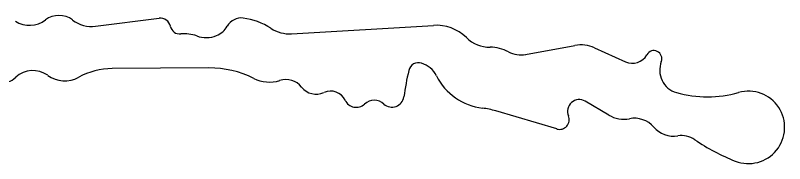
# Model space of a CAD drawing. Header units: inches. Extents: x 0 to 2296, y -183 to 46.
# Drawn here: x 1185 to 2296, y -180 to 33 of the extents above; entities that cross this region are included whole.
import ezdxf

# ---------------------------------------------------------------- set-up
doc = ezdxf.new("R2010")
doc.units = ezdxf.units.IN
doc.header["$MEASUREMENT"] = 0

msp = doc.modelspace()

# ---------------------------------------------------------------- linework, layer by layer
at = {"color": 7, "linetype": 'Continuous'}
for p, q in [((1300.4, 17.9), (1392.2, 29.4)), ((1583.5, 6.9), (1788.6, 19.1)), ((1921.9, -22.9), (1993.2, -10)), ((2021.5, -13.4), (2066.1, -33.4)), ((1464.1, -42.3), (1324.3, -43.3)), ((2042, -110.2), (2008, -90.2)), ((1966.9, -130.3), (1878.9, -104.2))]:
    msp.add_line(p, q, dxfattribs=at)
for centre, radius, start, end in [((1247.5, 1), 32.4, 52.8811, 127.1189), ((1204.9, 57.4), 38.3, 237.8052, 307.1189), ((1294.7, 63.4), 45.9, 232.8811, 277.1412), ((1394.1, 14.8), 14.7, 12.002, 97.1412), ((1511, 6.3), 23.4, 82.963, 150.2861), ((1502.4, -63), 93.2, 56.6259, 82.963), ((1422.4, 20.9), 14.3, 192.002, 275.4973), ((1463.5, 33.4), 31.3, 292.2243, 330.2861), ((1580.6, 55.7), 48.9, 236.6259, 273.412), ((1792.4, -44), 63.2, 46.0061, 93.412), ((1428.8, -45.9), 52.8, 70.3538, 95.4973), ((1460.1, 41.7), 40.3, 250.3538, 292.2243), ((1870.6, 37), 49.4, 226.0061, 270.001), ((2001.8, -57.3), 48.2, 65.8274, 100.3032), ((1870.6, -68.6), 56.2, 61.9309, 90.001), ((1915.1, 14.8), 38.3, 241.9309, 280.3032), ((2107.1, -28.9), 11.6, 338.2772, 150.6016), ((2076, -11.4), 24.2, 245.8274, 330.6016), ((2149, -45.6), 33.4, 158.2772, 254.1259), ((1325, -145.9), 102.6, 90.4057, 118.4999), ((1465.1, -185.4), 143.1, 63.5131, 90.4057), ((1767.1, -49.2), 14.5, 72.2119, 167.0197), ((1760.4, -70), 36.4, 26.7865, 72.2119), ((1162.5, -30.8), 33.6, 221.3947, 312.1135), ((1209.8, -83.1), 37, 54.5881, 132.1135), ((1255.8, -18.5), 42.4, 234.5881, 298.4999), ((2190.3, -146.7), 448.8, 167.0197, 171.9673), ((1869.6, -14.9), 85.9, 206.7865, 263.3098), ((1551.4, -12.2), 50.5, 243.5131, 287.3264), ((1575.2, -88.4), 29.5, 38.7872, 107.3264), ((1619.3, -53), 27.1, 218.7872, 294.2825), ((1640.1, -99), 23.3, 25.6526, 114.2825), ((2184.8, 80.3), 164.3, 254.1259, 285.8741), ((2244, -127.9), 52.2, 248.5397, 105.8741), ((1677.1, -81.2), 17.8, 205.6526, 312.3952), ((1703.1, -109.7), 20.8, 47.6048, 132.3952), ((1728.8, -81.6), 17.3, 227.6048, 351.9673), ((1999.4, -104.9), 17, 59.5721, 202.8057), ((1846.2, -214.3), 114.8, 73.4542, 83.3098), ((2064, -72.6), 43.6, 239.5721, 280.6691), ((1970.9, -116.9), 14, 253.4542, 22.8057), ((2079, -152.1), 37.3, 41.0544, 100.6691), ((2135.8, -102.6), 38, 221.0544, 278.9551), ((2147.1, -174.2), 34.4, 55.8573, 98.9551), ((2334.4, 102), 299.3, 235.8573, 248.5397)]:
    msp.add_arc(centre, radius, start, end, dxfattribs=at)

doc.saveas('drawing.dxf')
